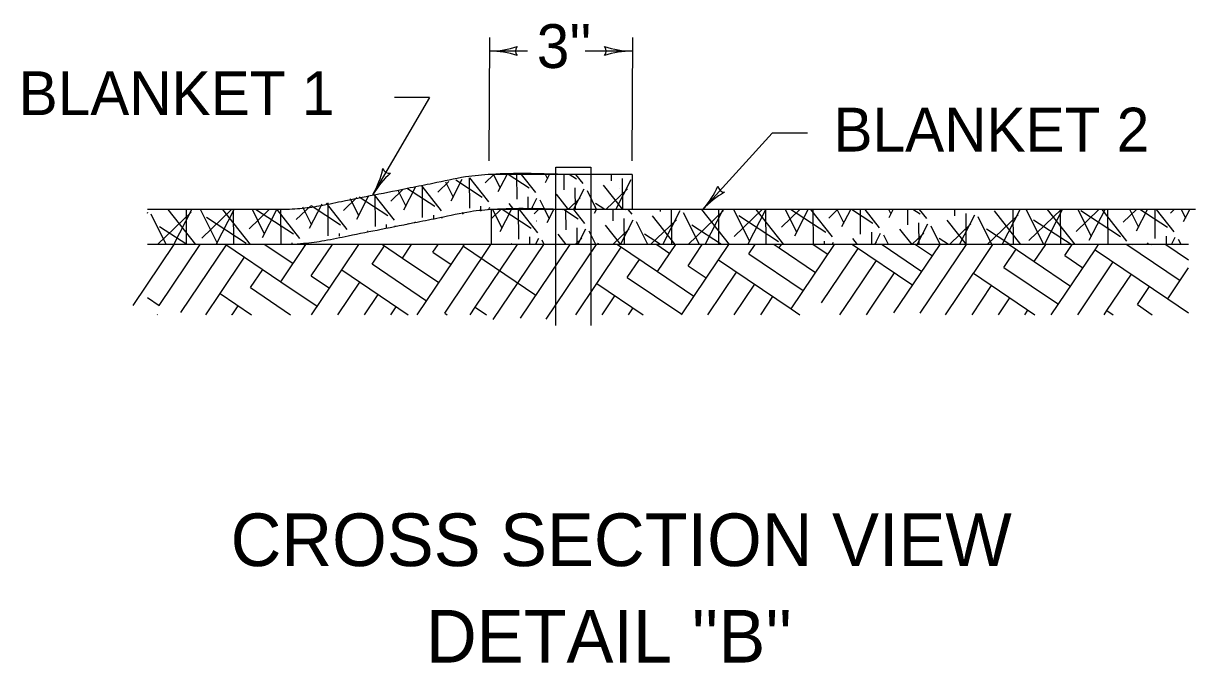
# Model space of a CAD drawing. Extents: x 1000 to 1036.3, y 1000 to 1022.
# Drawn here: x 1022.93 to 1028.28, y 1013.17 to 1016.09 of the extents above; entities that cross this region are included whole.
import ezdxf

# ---------------------------------------------------------------- set-up
doc = ezdxf.new("R2010")
doc.units = 0
doc.layers.add('Level 1', color=7, linetype='Continuous')

msp = doc.modelspace()

# ---------------------------------------------------------------- linework, layer by layer
at = {"layer": 'Level 1'}
for p, q in [((1025.0539, 1015.4614), (1025.0569, 1016.0239)), ((1025.7063, 1015.4614), (1025.7093, 1016.0239)), ((1025.2282, 1015.9614), (1025.0566, 1015.9614)), ((1025.706, 1015.9614), (1025.4928, 1015.9614)), ((1024.7815, 1015.7499), (1024.523, 1015.3069)), ((1024.7815, 1015.7499), (1024.6216, 1015.7499)), ((1026.3467, 1015.5864), (1026.0293, 1015.2389)), ((1026.5066, 1015.5864), (1026.3467, 1015.5864)), ((1025.0351, 1015.3599), (1025.0756, 1015.3989)), ((1025.706, 1015.3989), (1025.0536, 1015.3989)), ((1025.0554, 1015.3966), (1025.055, 1015.3986)), ((1025.1056, 1015.3354), (1025.0741, 1015.3989)), ((1025.0953, 1015.3206), (1025.1356, 1015.3989)), ((1025.2371, 1015.3354), (1025.1398, 1015.3989)), ((1025.1432, 1015.3971), (1025.1429, 1015.3987)), ((1025.1809, 1015.2863), (1025.1802, 1015.3989)), ((1025.2672, 1015.3158), (1025.2016, 1015.3989)), ((1025.231, 1015.3975), (1025.2307, 1015.3987)), ((1025.3211, 1015.3773), (1025.3103, 1015.3989)), ((1025.3108, 1015.3625), (1025.3295, 1015.3989)), ((1025.3188, 1015.3979), (1025.3186, 1015.3988)), ((1025.3964, 1015.3282), (1025.3959, 1015.3989)), ((1025.4066, 1015.3983), (1025.4064, 1015.3988)), ((1025.4525, 1015.3773), (1025.4194, 1015.3989)), ((1025.4827, 1015.3576), (1025.4501, 1015.3989)), ((1025.4943, 1015.3987), (1025.4943, 1015.3989)), ((1025.6042, 1015.3987), (1025.6042, 1015.3989)), ((1025.6118, 1015.37), (1025.6116, 1015.3989)), ((1025.706, 1015.3989), (1025.706, 1015.2389)), ((1024.6645, 1015.2369), (1024.7175, 1015.3399)), ((1024.8364, 1015.232), (1024.7472, 1015.3451)), ((1024.7501, 1015.2025), (1024.7491, 1015.3454)), ((1024.8196, 1015.3181), (1024.8702, 1015.3667)), ((1024.8902, 1015.2935), (1024.8552, 1015.3641)), ((1024.8799, 1015.2788), (1024.9306, 1015.3773)), ((1025.0217, 1015.2936), (1024.9012, 1015.3722)), ((1024.9655, 1015.2444), (1024.9645, 1015.3833)), ((1025.0518, 1015.2739), (1024.9654, 1015.3834)), ((1025.664, 1015.2389), (1025.5762, 1015.3503)), ((1025.6328, 1015.2389), (1025.7029, 1015.375)), ((1025.6634, 1015.2389), (1025.6624, 1015.3799)), ((1024.3888, 1015.2343), (1024.4496, 1015.2928)), ((1024.4593, 1015.2098), (1024.4207, 1015.2877)), ((1024.449, 1015.195), (1024.5044, 1015.3024)), ((1024.5908, 1015.2098), (1024.4606, 1015.2948)), ((1024.5033, 1015.2989), (1024.5042, 1015.2998)), ((1024.6209, 1015.1901), (1024.5289, 1015.3068)), ((1024.5346, 1015.1607), (1024.5336, 1015.3076)), ((1024.5549, 1015.3092), (1024.5551, 1015.3098)), ((1024.6042, 1015.2762), (1024.6599, 1015.3298)), ((1024.6748, 1015.2517), (1024.6379, 1015.3259)), ((1024.8062, 1015.2517), (1024.6809, 1015.3335)), ((1025.232, 1015.2389), (1025.2316, 1015.2961)), ((1025.2451, 1015.2389), (1025.272, 1015.2912)), ((1025.4156, 1015.2389), (1025.3607, 1015.3085)), ((1025.4148, 1015.2389), (1025.4693, 1015.2913)), ((1025.4389, 1015.2389), (1025.4874, 1015.3331)), ((1025.4477, 1015.2389), (1025.447, 1015.338)), ((1025.5443, 1015.2389), (1025.5025, 1015.3233)), ((1025.5867, 1015.2389), (1025.6847, 1015.3331)), ((1025.6471, 1015.3343), (1025.6471, 1015.3345)), ((1024.1426, 1015.2389), (1023.4936, 1015.2389)), ((1023.7148, 1015.0789), (1023.5886, 1015.2389)), ((1023.6138, 1015.0789), (1023.6962, 1015.2389)), ((1023.6723, 1015.0789), (1023.6712, 1015.2389)), ((1023.813, 1015.0842), (1023.7363, 1015.2389)), ((1023.7425, 1015.1087), (1023.8779, 1015.2389)), ((1023.8076, 1015.0789), (1023.89, 1015.2389)), ((1023.9633, 1015.0789), (1023.8371, 1015.2389)), ((1023.888, 1015.0789), (1023.8869, 1015.2389)), ((1023.9579, 1015.1506), (1024.0498, 1015.2389)), ((1024.0285, 1015.126), (1023.9725, 1015.2389)), ((1024.1599, 1015.1261), (1023.987, 1015.2389)), ((1024.0182, 1015.1113), (1024.0839, 1015.2389)), ((1024.19, 1015.1064), (1024.0855, 1015.2389)), ((1024.1037, 1015.0789), (1024.1027, 1015.2389)), ((1024.1733, 1015.1924), (1024.2393, 1015.2559)), ((1024.2439, 1015.1679), (1024.2034, 1015.2496)), ((1024.2336, 1015.1531), (1024.2912, 1015.265)), ((1024.3754, 1015.1679), (1024.2403, 1015.2561)), ((1024.4055, 1015.1483), (1024.3107, 1015.2684)), ((1024.3192, 1015.1188), (1024.3182, 1015.2697)), ((1025.0163, 1015.2308), (1025.0161, 1015.2543)), ((1025.0501, 1015.2367), (1025.0566, 1015.2493)), ((1028.2791, 1015.2389), (1025.0625, 1015.2389)), ((1025.0625, 1015.2389), (1025.0625, 1015.0789)), ((1025.0625, 1015.1956), (1025.1075, 1015.2389)), ((1025.1139, 1015.1527), (1025.0712, 1015.2389)), ((1025.0719, 1015.2389), (1025.0716, 1015.2395)), ((1025.1036, 1015.1379), (1025.1556, 1015.2389)), ((1025.2454, 1015.1527), (1025.1133, 1015.2389)), ((1025.1671, 1015.2389), (1025.1453, 1015.2666)), ((1025.1892, 1015.1036), (1025.1883, 1015.2389)), ((1025.2755, 1015.133), (1025.192, 1015.2389)), ((1025.243, 1015.2389), (1025.2538, 1015.2494)), ((1025.2588, 1015.2191), (1025.2794, 1015.2389)), ((1025.3081, 1015.2389), (1025.2871, 1015.2814)), ((1025.3294, 1015.1946), (1025.3074, 1015.2389)), ((1025.3147, 1015.2337), (1025.3147, 1015.2339)), ((1025.3191, 1015.1798), (1025.3495, 1015.2389)), ((1025.386, 1015.238), (1025.3864, 1015.2389)), ((1025.4609, 1015.1946), (1025.3929, 1015.2389)), ((1025.4047, 1015.1454), (1025.404, 1015.2389)), ((1025.491, 1015.1749), (1025.4405, 1015.2389)), ((1025.5345, 1015.2217), (1025.5434, 1015.2389)), ((1025.5824, 1015.2389), (1025.5398, 1015.2667)), ((1025.5448, 1015.2364), (1025.5436, 1015.2389)), ((1025.6201, 1015.1873), (1025.6198, 1015.2389)), ((1025.6763, 1015.2365), (1025.6725, 1015.2389)), ((1025.7064, 1015.2168), (1025.6889, 1015.2389)), ((1025.8355, 1015.2292), (1025.8355, 1015.2389)), ((1025.8467, 1015.0789), (1025.9266, 1015.2341)), ((1025.8873, 1015.0789), (1025.8862, 1015.2389)), ((1025.9625, 1015.0789), (1026.1239, 1015.2342)), ((1026.1513, 1015.0789), (1026.0252, 1015.2389)), ((1026.0405, 1015.0789), (1026.1229, 1015.2389)), ((1026.103, 1015.0789), (1026.1019, 1015.2389)), ((1026.2437, 1015.0917), (1026.1706, 1015.2389)), ((1026.1731, 1015.1162), (1026.3007, 1015.2389)), ((1026.2344, 1015.0789), (1026.3168, 1015.2389)), ((1026.3998, 1015.0789), (1026.2736, 1015.2389)), ((1026.3187, 1015.0789), (1026.3176, 1015.2389)), ((1026.3885, 1015.1581), (1026.4726, 1015.2389)), ((1026.4591, 1015.1335), (1026.4068, 1015.2389)), ((1026.5906, 1015.1336), (1026.4291, 1015.2389)), ((1026.4488, 1015.1188), (1026.5107, 1015.2389)), ((1026.6207, 1015.1139), (1026.5221, 1015.2389)), ((1026.5344, 1015.0844), (1026.5333, 1015.2389)), ((1026.604, 1015.1999), (1026.6445, 1015.2389)), ((1026.6745, 1015.1754), (1026.643, 1015.2389)), ((1026.6642, 1015.1606), (1026.7045, 1015.2389)), ((1026.806, 1015.1754), (1026.7087, 1015.2389)), ((1026.7498, 1015.1263), (1026.7491, 1015.2389)), ((1026.8361, 1015.1558), (1026.7705, 1015.2389)), ((1026.89, 1015.2173), (1026.8793, 1015.2389)), ((1026.8797, 1015.2025), (1026.8984, 1015.2389)), ((1026.9653, 1015.1682), (1026.9648, 1015.2389)), ((1027.0215, 1015.2173), (1026.9884, 1015.2389)), ((1027.0516, 1015.1976), (1027.019, 1015.2389)), ((1027.1807, 1015.21), (1027.1805, 1015.2389)), ((1027.4814, 1015.0789), (1027.3605, 1015.2322)), ((1027.3956, 1015.0789), (1027.478, 1015.2389)), ((1027.448, 1015.0789), (1027.4469, 1015.2389)), ((1027.5857, 1015.0789), (1027.5063, 1015.2389)), ((1027.5183, 1015.097), (1027.6658, 1015.2389)), ((1027.5894, 1015.0789), (1027.6718, 1015.2389)), ((1027.7299, 1015.0789), (1027.6037, 1015.2389)), ((1027.6638, 1015.0789), (1027.6627, 1015.2389)), ((1027.7337, 1015.1389), (1027.8377, 1015.2389)), ((1027.8043, 1015.1144), (1027.7425, 1015.2389)), ((1027.9358, 1015.1144), (1027.755, 1015.2324)), ((1027.794, 1015.0996), (1027.8657, 1015.2389)), ((1027.9659, 1015.0947), (1027.8521, 1015.2389)), ((1027.8795, 1015.0789), (1027.8784, 1015.2389)), ((1027.9491, 1015.1808), (1028.0096, 1015.2389)), ((1028.0197, 1015.1563), (1027.9787, 1015.2389)), ((1028.0094, 1015.1415), (1028.0596, 1015.2389)), ((1028.1512, 1015.1563), (1028.0246, 1015.2389)), ((1028.0519, 1015.2379), (1028.0517, 1015.2389)), ((1028.095, 1015.1071), (1028.0941, 1015.2389)), ((1028.1813, 1015.1366), (1028.1006, 1015.2389)), ((1028.1397, 1015.2383), (1028.1395, 1015.2389)), ((1028.1646, 1015.2227), (1028.1815, 1015.2389)), ((1028.2351, 1015.1981), (1028.2149, 1015.2389)), ((1028.2248, 1015.1834), (1028.2534, 1015.2389)), ((1028.2275, 1015.2387), (1028.2274, 1015.2389)), ((1023.4936, 1015.222), (1023.496, 1015.2266)), ((1023.5794, 1015.0789), (1023.511, 1015.2168)), ((1023.5396, 1015.0789), (1023.6932, 1015.2267)), ((1023.9445, 1015.0842), (1023.7637, 1015.2021)), ((1024.7178, 1015.1786), (1024.7144, 1015.1828)), ((1024.8008, 1015.1931), (1024.8007, 1015.2124)), ((1024.837, 1015.1995), (1024.8411, 1015.2075)), ((1024.9361, 1015.2168), (1024.9299, 1015.2247)), ((1025.2692, 1015.1854), (1025.2691, 1015.1856)), ((1025.6528, 1015.0789), (1025.7112, 1015.1922)), ((1025.6716, 1015.0789), (1025.6708, 1015.1972)), ((1025.7776, 1015.0789), (1025.7263, 1015.1824)), ((1025.7906, 1015.0789), (1025.9085, 1015.1923)), ((1025.9029, 1015.0789), (1025.7999, 1015.2095)), ((1026.0138, 1015.0789), (1025.9417, 1015.2243)), ((1026.3752, 1015.0917), (1026.1944, 1015.2096)), ((1027.233, 1015.0789), (1027.1451, 1015.1903)), ((1027.2017, 1015.0789), (1027.2718, 1015.215)), ((1027.2323, 1015.0789), (1027.2314, 1015.2199)), ((1027.3495, 1015.0789), (1027.2869, 1015.2051)), ((1027.3275, 1015.0789), (1027.4691, 1015.215)), ((1027.7105, 1015.0789), (1027.5396, 1015.1905)), ((1023.673, 1015.0789), (1023.5483, 1015.1602)), ((1024.3699, 1015.1177), (1024.3698, 1015.1286)), ((1024.4994, 1015.1404), (1024.499, 1015.141)), ((1024.5854, 1015.1554), (1024.5853, 1015.1705)), ((1024.5931, 1015.1533), (1024.5918, 1015.1541)), ((1024.6239, 1015.1622), (1024.6257, 1015.1656)), ((1024.67, 1015.1684), (1024.6692, 1015.1695)), ((1024.6852, 1015.1714), (1024.6846, 1015.1746)), ((1025.406, 1015.0789), (1025.369, 1015.1257)), ((1025.4558, 1015.0789), (1025.4553, 1015.1553)), ((1025.4589, 1015.0789), (1025.4957, 1015.1504)), ((1025.5414, 1015.0789), (1025.5108, 1015.1405)), ((1025.6544, 1015.0789), (1025.5845, 1015.1676)), ((1025.6187, 1015.0789), (1025.693, 1015.1504)), ((1025.8355, 1015.0789), (1025.7635, 1015.1259)), ((1026.1151, 1015.0789), (1025.979, 1015.1678)), ((1026.8009, 1015.0789), (1026.8005, 1015.1361)), ((1026.814, 1015.0789), (1026.8409, 1015.1312)), ((1026.9845, 1015.0789), (1026.9296, 1015.1485)), ((1026.9838, 1015.0789), (1027.0382, 1015.1313)), ((1027.0078, 1015.0789), (1027.0563, 1015.1731)), ((1027.0166, 1015.0789), (1027.0159, 1015.178)), ((1027.1133, 1015.0789), (1027.0714, 1015.1633)), ((1027.1556, 1015.0789), (1027.2536, 1015.1731)), ((1027.4309, 1015.0789), (1027.3241, 1015.1486)), ((1023.4282, 1014.8012), (1023.6155, 1015.0789)), ((1028.2469, 1015.0789), (1023.4936, 1015.0789)), ((1023.5475, 1014.8012), (1023.7348, 1015.0789)), ((1023.6466, 1014.7693), (1023.8542, 1015.077)), ((1023.8513, 1015.0789), (1024.1029, 1014.9092)), ((1024.0302, 1015.0789), (1024.1588, 1014.9921)), ((1024.1029, 1014.9092), (1024.2174, 1015.0789)), ((1024.1545, 1015.08), (1024.1544, 1015.0867)), ((1024.2089, 1015.0789), (1024.2147, 1015.075)), ((1024.2417, 1014.9362), (1024.338, 1015.0789)), ((1024.3805, 1014.9632), (1024.4586, 1015.0789)), ((1024.5193, 1014.9901), (1024.5753, 1015.0731)), ((1024.5666, 1015.0789), (1024.6582, 1015.0171)), ((1024.6582, 1015.0171), (1024.6999, 1015.0789)), ((1024.7253, 1014.7589), (1024.9359, 1015.0711)), ((1024.7971, 1015.0441), (1024.8205, 1015.0789)), ((1024.8511, 1014.7665), (1025.0618, 1015.0789)), ((1024.9358, 1015.0711), (1024.9411, 1015.0789)), ((1024.9359, 1015.0711), (1025.2675, 1014.8474)), ((1024.9898, 1014.7934), (1025.1824, 1015.0789)), ((1025.0727, 1014.7375), (1025.303, 1015.0789)), ((1025.1575, 1015.0789), (1025.1536, 1015.0839)), ((1025.1975, 1014.7435), (1025.4237, 1015.0789)), ((1025.2401, 1015.0789), (1025.2399, 1015.1134)), ((1025.2651, 1015.0789), (1025.2803, 1015.1085)), ((1025.3052, 1015.0789), (1025.2954, 1015.0987)), ((1025.3147, 1014.7385), (1025.5443, 1015.0789)), ((1025.4468, 1015.0789), (1025.4776, 1015.1085)), ((1025.4534, 1015.0789), (1025.4551, 1015.0806)), ((1025.5408, 1015.0789), (1025.5429, 1015.081)), ((1025.5559, 1015.0789), (1025.5481, 1015.084)), ((1025.6281, 1015.0789), (1025.6307, 1015.0814)), ((1025.6397, 1015.0789), (1025.8229, 1014.9554)), ((1025.8186, 1015.0789), (1025.8788, 1015.0383)), ((1025.8229, 1014.9554), (1025.9062, 1015.0789)), ((1025.9617, 1014.9824), (1026.0269, 1015.0789)), ((1026.1005, 1015.0093), (1026.1474, 1015.0789)), ((1026.2393, 1015.0363), (1026.2681, 1015.0789)), ((1026.3551, 1015.0789), (1026.3782, 1015.0633)), ((1026.3782, 1015.0633), (1026.3887, 1015.0789)), ((1026.4322, 1014.7856), (1026.63, 1015.0789)), ((1026.5339, 1015.0789), (1026.5999, 1015.0344)), ((1026.5852, 1015.0789), (1026.5851, 1015.0943)), ((1026.6201, 1015.0789), (1026.6255, 1015.0893)), ((1026.6408, 1015.0789), (1026.6406, 1015.0795)), ((1026.7128, 1015.0789), (1026.9875, 1014.8936)), ((1026.736, 1015.0789), (1026.7142, 1015.1066)), ((1026.8119, 1015.0789), (1026.8227, 1015.0894)), ((1026.8483, 1015.0789), (1027.0299, 1014.9564)), ((1026.8771, 1015.0789), (1026.856, 1015.1214)), ((1026.902, 1014.7668), (1027.1125, 1015.0789)), ((1027.0009, 1015.0789), (1027.0776, 1015.0272)), ((1027.0222, 1014.766), (1027.2332, 1015.0789)), ((1027.1513, 1015.0789), (1027.1087, 1015.1067)), ((1027.2651, 1014.9475), (1027.3537, 1015.0789)), ((1027.4281, 1015.0789), (1027.5429, 1015.0015)), ((1027.5429, 1015.0015), (1027.5951, 1015.0789)), ((1027.6817, 1015.0285), (1027.7157, 1015.0789)), ((1027.8205, 1015.0555), (1027.8363, 1015.0789)), ((1027.9648, 1015.0789), (1028.2081, 1014.9147)), ((1027.9923, 1015.0777), (1027.9911, 1015.0789)), ((1028.0661, 1015.0789), (1028.0594, 1015.0874)), ((1028.0772, 1015.0781), (1028.0764, 1015.0789)), ((1028.1435, 1015.0789), (1028.2469, 1015.0092)), ((1028.1459, 1015.0789), (1028.1457, 1015.117)), ((1028.162, 1015.0785), (1028.1616, 1015.0789)), ((1028.169, 1015.0789), (1028.1861, 1015.1121)), ((1028.2127, 1015.0789), (1028.2012, 1015.1022)), ((1023.8251, 1014.8552), (1023.937, 1015.0211)), ((1024.797, 1015.0441), (1024.8799, 1014.9882)), ((1025.5451, 1014.9014), (1025.657, 1015.0672)), ((1026.2395, 1015.0363), (1026.4881, 1014.8686)), ((1026.3782, 1015.0633), (1026.544, 1014.9514)), ((1026.571, 1014.8126), (1026.7388, 1015.0613)), ((1027.404, 1014.9745), (1027.4599, 1015.0575)), ((1027.6205, 1014.7589), (1027.8205, 1015.0555)), ((1027.6817, 1015.0285), (1027.7646, 1014.9726)), ((1027.8205, 1015.0555), (1028.1522, 1014.8318)), ((1023.964, 1014.8822), (1024.0199, 1014.9651)), ((1024.5195, 1014.9902), (1024.7681, 1014.8224)), ((1024.6582, 1015.0171), (1024.824, 1014.9053)), ((1025.684, 1014.9284), (1025.7399, 1015.0113)), ((1025.9316, 1014.7589), (1026.1005, 1015.0093)), ((1025.9617, 1014.9823), (1026.0446, 1014.9264)), ((1026.1005, 1015.0093), (1026.4322, 1014.7856)), ((1026.7098, 1014.8396), (1026.8217, 1015.0055)), ((1027.4041, 1014.9746), (1027.6528, 1014.8068)), ((1027.5428, 1015.0015), (1027.7087, 1014.8896)), ((1027.7411, 1014.7589), (1027.9035, 1014.9996)), ((1028.1522, 1014.8318), (1028.2469, 1014.9722)), ((1024.2417, 1014.9362), (1024.3246, 1014.8802)), ((1024.2428, 1014.7589), (1024.3805, 1014.9632)), ((1024.3805, 1014.9632), (1024.6834, 1014.7589)), ((1025.6841, 1014.9284), (1025.9328, 1014.7606)), ((1025.8228, 1014.9554), (1025.9887, 1014.8435)), ((1026.0523, 1014.7589), (1026.1835, 1014.9534)), ((1026.7927, 1014.7837), (1026.9046, 1014.9495)), ((1027.1379, 1014.7589), (1027.2652, 1014.9476)), ((1027.2652, 1014.9476), (1027.5449, 1014.7589)), ((1027.8744, 1014.7778), (1027.9863, 1014.9437)), ((1023.9641, 1014.8822), (1024.1469, 1014.7589)), ((1024.1028, 1014.9092), (1024.2687, 1014.7973)), ((1024.3634, 1014.7589), (1024.4635, 1014.9072)), ((1025.4491, 1014.7589), (1025.5452, 1014.9014)), ((1025.5452, 1014.9014), (1025.7564, 1014.7589)), ((1026.1728, 1014.7589), (1026.2663, 1014.8975)), ((1027.2586, 1014.7589), (1027.3481, 1014.8916)), ((1028.0133, 1014.8048), (1028.0692, 1014.8877)), ((1023.4936, 1014.8377), (1023.5475, 1014.8012)), ((1023.7602, 1014.7589), (1023.8252, 1014.8552)), ((1023.8252, 1014.8552), (1023.968, 1014.7589)), ((1024.484, 1014.7589), (1024.5463, 1014.8513)), ((1025.5698, 1014.7589), (1025.6281, 1014.8455)), ((1026.2935, 1014.7589), (1026.3492, 1014.8416)), ((1026.6554, 1014.7589), (1026.7098, 1014.8396)), ((1027.3792, 1014.7589), (1027.431, 1014.8357)), ((1028.0134, 1014.8048), (1028.0815, 1014.7589)), ((1028.1522, 1014.8318), (1028.2469, 1014.7679)), ((1023.5398, 1014.7589), (1023.5386, 1014.7602)), ((1023.8808, 1014.7589), (1023.878, 1014.7617)), ((1023.8809, 1014.7589), (1023.9081, 1014.7993)), ((1024.6046, 1014.7589), (1024.6293, 1014.7954)), ((1024.851, 1014.7664), (1024.8622, 1014.7589)), ((1024.9666, 1014.7589), (1024.9899, 1014.7934)), ((1024.9899, 1014.7934), (1025.041, 1014.7589)), ((1025.6903, 1014.7589), (1025.711, 1014.7896)), ((1026.4322, 1014.7856), (1026.4718, 1014.7589)), ((1026.7761, 1014.7589), (1026.7928, 1014.7837)), ((1027.4998, 1014.7589), (1027.5139, 1014.7798)), ((1027.8617, 1014.7589), (1027.8745, 1014.7778)), ((1027.8745, 1014.7778), (1027.9026, 1014.7589))]:
    msp.add_line(p, q, dxfattribs=at)
msp.add_lwpolyline([(1025.358, 1014.7093), (1025.358, 1015.4324), (1025.5181, 1015.4324), (1025.5181, 1014.7093)], dxfattribs=at)
for centre, radius, start, end in [((1025.0566, 1016.3524), 0.3909, 270, 288.6688), ((1025.2052, 1015.9614), 0.0313, 138.7746, 220.8913), ((1025.5573, 1015.9615), 0.0313, 318.7746, 40.8913), ((1025.706, 1016.3524), 0.3909, 251.3472, 269.9939), ((1025.0566, 1016.3524), 0.3909, 269.9878, 270), ((1025.0566, 1015.5705), 0.3909, 71.3472, 89.9939), ((1025.706, 1015.5705), 0.3909, 90, 108.6688), ((1025.706, 1015.5705), 0.3909, 89.9878, 90), ((1024.1853, 1015.5039), 0.3909, 329.7359, 348.4046), ((1024.8606, 1015.1099), 0.3909, 131.083, 149.7297), ((1024.5979, 1015.4353), 0.0313, 198.5105, 280.6271), ((1025.7406, 1015.5026), 0.3909, 317.5945, 336.2633), ((1026.1296, 1015.3487), 0.0313, 186.3691, 268.4858), ((1024.1853, 1015.5039), 0.3909, 329.7236, 329.7359), ((1026.318, 1014.9753), 0.3909, 118.9417, 137.5884), ((1025.7406, 1015.5026), 0.3909, 317.5823, 317.5945)]:
    msp.add_arc(centre, radius, start, end, dxfattribs=at)
for points in [[(1025.386, 1015.3989), (1025.064, 1015.399), (1024.9455, 1015.3871), (1024.797, 1015.3575), (1024.6938, 1015.3369), (1024.5297, 1015.3042), (1024.3791, 1015.2742), (1024.276, 1015.2537), (1024.19, 1015.2422), (1024.1426, 1015.2389)], [(1025.386, 1015.2389), (1025.072, 1015.239), (1024.9692, 1015.2286), (1024.8283, 1015.2006), (1024.725, 1015.18), (1024.561, 1015.1473), (1024.4103, 1015.1173), (1024.3022, 1015.0958), (1024.2062, 1015.083), (1024.1479, 1015.0789)]]:
    msp.add_spline(points, degree=3, dxfattribs=at)

# ---------------------------------------------------------------- texts
msp.add_text("3''", height=0.2, rotation=0.4607, dxfattribs=at).set_placement((1025.2718, 1015.8836))
for s, height, p in [('BLANKET 1', 0.2, (1022.9054, 1015.6691)), ('BLANKET 2', 0.2, (1026.6259, 1015.5032)), ('CROSS SECTION VIEW', 0.24, (1023.8733, 1013.6121)), ("DETAIL ''B''", 0.24, (1024.7652, 1013.1721))]:
    msp.add_text(s, height=height, dxfattribs=at).set_placement(p)

doc.saveas('drawing.dxf')
